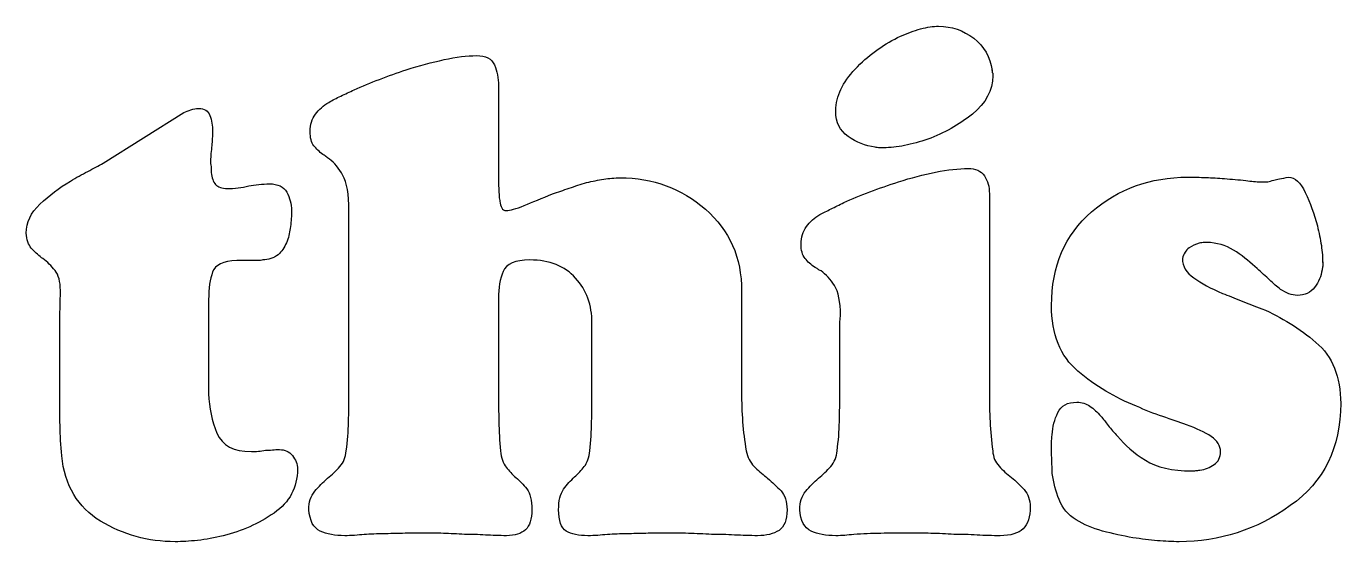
# Model space of a CAD drawing. Extents: x 1489 to 1914, y 371 to 1329.
# Drawn here: x 1615.87 to 1655.23, y 958.31 to 973.75 of the extents above; entities that cross this region are included whole.
import ezdxf

# ---------------------------------------------------------------- set-up
doc = ezdxf.new("R2010")
doc.units = 0
doc.layers.add('G0101', color=7, linetype='CONTINUOUS')

msp = doc.modelspace()

# ---------------------------------------------------------------- linework, layer by layer
at = {"layer": 'G0101', "color": 4}
for points in [[(1644.793459, 972.447576), (1644.793459, 972.387576)], [(1644.793459, 972.427576), (1644.793459, 972.447576)], [(1644.813459, 972.347576), (1644.813459, 972.307576), (1644.813459, 972.267576)], [(1630.013659, 971.967876), (1630.013659, 969.027876), (1630.033659, 968.647876)], [(1618.17396, 969.647976), (1620.593959, 971.167976)], [(1640.113459, 971.187576), (1640.113459, 971.237576), (1640.113459, 971.307576)], [(1641.553459, 970.107576), (1641.423459, 970.107576)], [(1621.393959, 969.727976), (1621.393959, 969.636976)], [(1621.413959, 969.547976), (1621.413959, 969.457976), (1621.413959, 969.366976)], [(1652.833759, 969.087776), (1652.963759, 969.087776), (1653.053759, 969.087776)], [(1644.713459, 968.727576), (1644.713459, 962.795576)], [(1623.813959, 968.227976), (1623.813959, 968.197976), (1623.813959, 968.167976)], [(1625.533659, 962.787876), (1625.533659, 968.227876)], [(1651.333759, 967.267776), (1651.163759, 967.267776)], [(1622.813959, 966.727976), (1622.673959, 966.727976), (1622.173959, 966.727976)], [(1654.693759, 966.687776), (1654.693759, 966.557776)], [(1654.693759, 966.667776), (1654.693759, 966.687776)], [(1616.87396, 962.699976), (1616.87396, 965.035976), (1616.89396, 965.834976)], [(1621.333959, 965.551976), (1621.333959, 963.059976), (1621.333959, 962.890976), (1621.333959, 962.741976)], [(1630.013659, 965.604876), (1630.013659, 965.243876), (1630.013659, 962.796876)], [(1637.293659, 965.807876), (1637.293659, 962.787876)], [(1632.813659, 962.776876), (1632.813659, 964.862876)], [(1640.233459, 962.795576), (1640.233459, 964.880576), (1640.253459, 965.080576)], [(1625.533659, 962.767876), (1625.533659, 962.787876)], [(1640.233459, 962.775576), (1640.233459, 962.795576)], [(1616.87396, 962.679976), (1616.87396, 962.699976)], [(1646.573759, 961.067776), (1646.573759, 961.277776)]]:
    msp.add_lwpolyline(points, dxfattribs=at)
for points in [[(1640.763459, 972.537576), (1641.156459, 972.930576), (1641.586459, 973.234576), (1642.053459, 973.447576)], [(1642.053459, 973.447576), (1642.253459, 973.540576), (1642.453459, 973.614576), (1642.653459, 973.667576)], [(1642.653459, 973.667576), (1642.853459, 973.720576), (1643.033459, 973.747576), (1643.193459, 973.747576)], [(1643.193459, 973.747576), (1643.580459, 973.747576), (1643.930459, 973.627576), (1644.243459, 973.387576)], [(1644.243459, 973.387576), (1644.556459, 973.147576), (1644.740459, 972.827576), (1644.793459, 972.427576)], [(1627.253659, 972.447876), (1627.639659, 972.567876), (1628.016659, 972.667876), (1628.383659, 972.747876)], [(1628.383659, 972.747876), (1628.750659, 972.827876), (1629.073659, 972.867876), (1629.353659, 972.867876)], [(1629.353659, 972.867876), (1629.633659, 972.867876), (1629.813659, 972.773876), (1629.893659, 972.587876)], [(1629.893659, 972.587876), (1629.973659, 972.400876), (1630.013659, 972.193876), (1630.013659, 971.967876)], [(1626.453659, 972.157876), (1626.720659, 972.257876), (1626.986659, 972.353876), (1627.253659, 972.447876)], [(1640.113459, 971.307576), (1640.153459, 971.734576), (1640.370459, 972.144576), (1640.763459, 972.537576)], [(1644.813459, 972.267576), (1644.813459, 971.827576), (1644.609459, 971.444576), (1644.203459, 971.117576)], [(1644.793459, 972.387576), (1644.793459, 972.374576), (1644.799459, 972.360576), (1644.813459, 972.347576)], [(1625.293659, 971.657876), (1625.426659, 971.717876), (1625.560659, 971.780876), (1625.693659, 971.847876)], [(1625.693659, 971.847876), (1625.933659, 971.954876), (1626.186659, 972.057876), (1626.453659, 972.157876)], [(1624.533659, 971.112876), (1624.639659, 971.254876), (1624.773659, 971.372876), (1624.933659, 971.467876)], [(1624.933659, 971.467876), (1625.040659, 971.534876), (1625.159659, 971.597876), (1625.293659, 971.657876)], [(1620.593959, 971.167976), (1620.660959, 971.193976), (1620.729959, 971.220976), (1620.803959, 971.247976)], [(1620.803959, 971.247976), (1620.876959, 971.273976), (1620.953959, 971.287976), (1621.033959, 971.287976)], [(1621.033959, 971.287976), (1621.206959, 971.287976), (1621.320959, 971.216976), (1621.373959, 971.074976)], [(1621.373959, 971.074976), (1621.426959, 970.932976), (1621.453959, 970.774976), (1621.453959, 970.598976)], [(1624.373659, 970.596876), (1624.373659, 970.799876), (1624.426659, 970.971876), (1624.533659, 971.112876)], [(1640.483459, 970.447576), (1640.236459, 970.620576), (1640.113459, 970.867576), (1640.113459, 971.187576)], [(1644.203459, 971.117576), (1643.796459, 970.790576), (1643.353459, 970.540576), (1642.873459, 970.367576)], [(1621.443959, 970.385976), (1621.436959, 970.311976), (1621.433959, 970.240976), (1621.433959, 970.172976)], [(1621.453959, 970.598976), (1621.453959, 970.531976), (1621.450959, 970.459976), (1621.443959, 970.385976)], [(1624.483659, 970.170876), (1624.409659, 970.265876), (1624.373659, 970.407876), (1624.373659, 970.596876)], [(1641.293459, 970.127576), (1641.000459, 970.167576), (1640.730459, 970.274576), (1640.483459, 970.447576)], [(1642.873459, 970.367576), (1642.633459, 970.287576), (1642.399459, 970.224576), (1642.173459, 970.177576)], [(1621.403959, 969.939976), (1621.396959, 969.865976), (1621.393959, 969.794976), (1621.393959, 969.727976)], [(1621.433959, 970.172976), (1621.420959, 970.091976), (1621.410959, 970.013976), (1621.403959, 969.939976)], [(1624.753659, 969.908876), (1624.646659, 969.988876), (1624.556659, 970.076876), (1624.483659, 970.170876)], [(1624.843659, 969.847876), (1624.810659, 969.873876), (1624.780659, 969.894876), (1624.753659, 969.908876)], [(1624.953659, 969.766876), (1624.913659, 969.793876), (1624.876659, 969.820876), (1624.843659, 969.847876)], [(1641.423459, 970.107576), (1641.376459, 970.107576), (1641.333459, 970.114576), (1641.293459, 970.127576)], [(1642.173459, 970.177576), (1641.946459, 970.130576), (1641.740459, 970.107576), (1641.553459, 970.107576)], [(1617.71396, 969.397976), (1617.88696, 969.484976), (1618.04096, 969.567976), (1618.17396, 969.647976)], [(1621.393959, 969.636976), (1621.393959, 969.603976), (1621.400959, 969.573976), (1621.413959, 969.547976)], [(1625.353659, 969.280876), (1625.233659, 969.495876), (1625.099659, 969.658876), (1624.953659, 969.766876)], [(1643.103459, 969.377576), (1643.470459, 969.450576), (1643.793459, 969.487576), (1644.073459, 969.487576)], [(1644.073459, 969.487576), (1644.299459, 969.487576), (1644.463459, 969.414576), (1644.563459, 969.267576)], [(1616.28396, 968.419976), (1616.55696, 968.678976), (1616.86096, 968.908976), (1617.19396, 969.108976)], [(1617.19396, 969.108976), (1617.36696, 969.214976), (1617.54096, 969.310976), (1617.71396, 969.397976)], [(1621.413959, 969.366976), (1621.426959, 969.207976), (1621.470959, 969.087976), (1621.543959, 969.007976)], [(1625.533659, 968.227876), (1625.533659, 968.713876), (1625.473659, 969.064876), (1625.353659, 969.280876)], [(1632.133659, 968.897876), (1632.306659, 968.957876), (1632.480659, 969.014876), (1632.653659, 969.067876)], [(1632.653659, 969.067876), (1632.826659, 969.107876), (1632.996659, 969.140876), (1633.163659, 969.167876)], [(1633.163659, 969.167876), (1633.330659, 969.193876), (1633.493659, 969.207876), (1633.653659, 969.207876)], [(1633.653659, 969.207876), (1634.639659, 969.207876), (1635.493659, 968.893876), (1636.213659, 968.267876)], [(1641.133459, 968.787576), (1641.413459, 968.894576), (1641.700459, 968.994576), (1641.993459, 969.087576)], [(1641.993459, 969.087576), (1642.366459, 969.207576), (1642.736459, 969.303576), (1643.103459, 969.377576)], [(1644.563459, 969.267576), (1644.663459, 969.120576), (1644.713459, 968.940576), (1644.713459, 968.727576)], [(1647.773759, 968.187776), (1648.573759, 968.880776), (1649.533759, 969.227776), (1650.653759, 969.227776)], [(1650.653759, 969.227776), (1650.839759, 969.227776), (1651.023759, 969.224776), (1651.203759, 969.217776)], [(1651.203759, 969.217776), (1651.383759, 969.210776), (1651.566759, 969.200776), (1651.753759, 969.187776)], [(1651.753759, 969.187776), (1651.860759, 969.173776), (1651.966759, 969.164776), (1652.073759, 969.157776)], [(1652.073759, 969.157776), (1652.179759, 969.150776), (1652.286759, 969.140776), (1652.393759, 969.127776)], [(1652.393759, 969.127776), (1652.473759, 969.113776), (1652.549759, 969.104776), (1652.623759, 969.097776)], [(1652.623759, 969.097776), (1652.696759, 969.090776), (1652.766759, 969.087776), (1652.833759, 969.087776)], [(1653.053759, 969.087776), (1653.093759, 969.100776), (1653.153759, 969.117776), (1653.233759, 969.137776)], [(1653.233759, 969.137776), (1653.313759, 969.157776), (1653.460759, 969.187776), (1653.673759, 969.227776)], [(1653.673759, 969.227776), (1653.860759, 969.227776), (1654.026759, 969.073776), (1654.173759, 968.767776)], [(1621.543959, 969.007976), (1621.616959, 968.927976), (1621.733959, 968.886976), (1621.893959, 968.886976)], [(1621.893959, 968.886976), (1621.999959, 968.886976), (1622.106959, 968.893976), (1622.213959, 968.907976)], [(1622.213959, 968.907976), (1622.320959, 968.920976), (1622.426959, 968.940976), (1622.533959, 968.967976)], [(1622.533959, 968.967976), (1622.626959, 968.980976), (1622.726959, 968.993976), (1622.833959, 969.007976)], [(1622.833959, 969.007976), (1622.940959, 969.020976), (1623.046959, 969.027976), (1623.153959, 969.027976)], [(1623.153959, 969.027976), (1623.406959, 969.027976), (1623.580959, 968.943976), (1623.673959, 968.777976)], [(1623.673959, 968.777976), (1623.766959, 968.610976), (1623.813959, 968.427976), (1623.813959, 968.227976)], [(1630.033659, 968.647876), (1630.033659, 968.620876), (1630.036659, 968.593876), (1630.043659, 968.567876)], [(1630.783659, 968.377876), (1631.030659, 968.477876), (1631.313659, 968.593876), (1631.633659, 968.727876)], [(1631.633659, 968.727876), (1631.793659, 968.780876), (1631.960659, 968.837876), (1632.133659, 968.897876)], [(1640.353459, 968.467576), (1640.593459, 968.573576), (1640.853459, 968.680576), (1641.133459, 968.787576)], [(1654.173759, 968.767776), (1654.319759, 968.460776), (1654.440759, 968.127776), (1654.533759, 967.767776)], [(1615.87396, 967.551976), (1615.87396, 967.870976), (1616.01096, 968.159976), (1616.28396, 968.419976)], [(1630.043659, 968.567876), (1630.050659, 968.540876), (1630.053659, 968.520876), (1630.053659, 968.507876)], [(1630.053659, 968.507876), (1630.066659, 968.427876), (1630.086659, 968.360876), (1630.113659, 968.307876)], [(1630.113659, 968.307876), (1630.139659, 968.253876), (1630.186659, 968.227876), (1630.253659, 968.227876)], [(1630.253659, 968.227876), (1630.360659, 968.227876), (1630.536659, 968.277876), (1630.783659, 968.377876)], [(1636.213659, 968.267876), (1636.933659, 967.640876), (1637.293659, 966.820876), (1637.293659, 965.807876)], [(1639.633459, 968.107576), (1639.740459, 968.160576), (1639.853459, 968.217576), (1639.973459, 968.277576)], [(1639.973459, 968.277576), (1640.093459, 968.337576), (1640.220459, 968.400576), (1640.353459, 968.467576)], [(1623.803959, 967.930976), (1623.796959, 967.851976), (1623.786959, 967.772976), (1623.773959, 967.693976)], [(1623.813959, 968.167976), (1623.813959, 968.088976), (1623.810959, 968.009976), (1623.803959, 967.930976)], [(1639.233459, 967.746576), (1639.339459, 967.893576), (1639.473459, 968.013576), (1639.633459, 968.107576)], [(1646.573759, 965.387776), (1646.573759, 966.560776), (1646.973759, 967.494776), (1647.773759, 968.187776)], [(1616.02396, 967.101976), (1615.93696, 967.201976), (1615.88796, 967.351976), (1615.87396, 967.551976)], [(1623.773959, 967.693976), (1623.760959, 967.549976), (1623.723959, 967.404976), (1623.663959, 967.259976)], [(1639.073459, 967.225576), (1639.073459, 967.426576), (1639.126459, 967.599576), (1639.233459, 967.746576)], [(1654.533759, 967.767776), (1654.586759, 967.567776), (1654.626759, 967.370776), (1654.653759, 967.177776)], [(1616.33396, 966.812976), (1616.21396, 966.905976), (1616.11096, 967.001976), (1616.02396, 967.101976)], [(1623.663959, 967.259976), (1623.603959, 967.115976), (1623.519959, 966.996976), (1623.413959, 966.904976)], [(1639.193459, 966.794576), (1639.113459, 966.894576), (1639.073459, 967.038576), (1639.073459, 967.225576)], [(1650.693759, 967.107776), (1650.599759, 967.040776), (1650.533759, 966.934776), (1650.493759, 966.787776)], [(1650.993759, 967.247776), (1650.886759, 967.220776), (1650.786759, 967.173776), (1650.693759, 967.107776)], [(1651.163759, 967.267776), (1651.103759, 967.267776), (1651.046759, 967.260776), (1650.993759, 967.247776)], [(1652.113759, 966.987776), (1651.886759, 967.147776), (1651.626759, 967.240776), (1651.333759, 967.267776)], [(1654.653759, 967.177776), (1654.679759, 966.983776), (1654.693759, 966.813776), (1654.693759, 966.667776)], [(1616.37396, 966.792976), (1616.36096, 966.792976), (1616.34696, 966.798976), (1616.33396, 966.812976)], [(1616.73396, 966.432976), (1616.62696, 966.565976), (1616.50696, 966.685976), (1616.37396, 966.792976)], [(1622.173959, 966.727976), (1621.773959, 966.713976), (1621.533959, 966.600976), (1621.453959, 966.387976)], [(1622.953959, 966.746976), (1622.913959, 966.733976), (1622.866959, 966.727976), (1622.813959, 966.727976)], [(1623.193959, 966.786976), (1623.113959, 966.760976), (1623.033959, 966.746976), (1622.953959, 966.746976)], [(1623.413959, 966.904976), (1623.346959, 966.852976), (1623.273959, 966.812976), (1623.193959, 966.786976)], [(1630.953659, 966.747876), (1630.513659, 966.747876), (1630.246659, 966.633876), (1630.153659, 966.406876)], [(1632.323659, 966.205876), (1631.996659, 966.566876), (1631.540659, 966.747876), (1630.953659, 966.747876)], [(1639.493459, 966.524576), (1639.373459, 966.604576), (1639.273459, 966.694576), (1639.193459, 966.794576)], [(1650.493759, 966.787776), (1650.493759, 966.560776), (1650.606759, 966.367776), (1650.833759, 966.207776)], [(1652.733759, 966.487776), (1652.546759, 966.660776), (1652.339759, 966.827776), (1652.113759, 966.987776)], [(1616.89396, 965.834976), (1616.89396, 966.099976), (1616.84096, 966.299976), (1616.73396, 966.432976)], [(1621.453959, 966.387976), (1621.373959, 966.175976), (1621.333959, 965.896976), (1621.333959, 965.551976)], [(1630.153659, 966.406876), (1630.060659, 966.178876), (1630.013659, 965.911876), (1630.013659, 965.604876)], [(1639.573459, 966.473576), (1639.546459, 966.493576), (1639.520459, 966.510576), (1639.493459, 966.524576)], [(1639.673459, 966.424576), (1639.633459, 966.436576), (1639.600459, 966.453576), (1639.573459, 966.473576)], [(1640.073459, 965.983576), (1639.953459, 966.169576), (1639.819459, 966.317576), (1639.673459, 966.424576)], [(1653.103759, 966.147776), (1652.989759, 966.253776), (1652.866759, 966.367776), (1652.733759, 966.487776)], [(1654.673759, 966.447776), (1654.646759, 966.260776), (1654.573759, 966.087776), (1654.453759, 965.927776)], [(1654.693759, 966.557776), (1654.693759, 966.523776), (1654.686759, 966.487776), (1654.673759, 966.447776)], [(1632.813659, 964.862876), (1632.813659, 965.396876), (1632.650659, 965.844876), (1632.323659, 966.205876)], [(1640.253459, 965.080576), (1640.253459, 965.495576), (1640.193459, 965.795576), (1640.073459, 965.983576)], [(1650.833759, 966.207776), (1651.060759, 966.047776), (1651.346759, 965.894776), (1651.693759, 965.747776)], [(1653.433759, 965.867776), (1653.326759, 965.947776), (1653.216759, 966.040776), (1653.103759, 966.147776)], [(1654.453759, 965.927776), (1654.333759, 965.767776), (1654.159759, 965.687776), (1653.933759, 965.687776)], [(1651.693759, 965.747776), (1651.866759, 965.680776), (1652.053759, 965.607776), (1652.253759, 965.527776)], [(1652.253759, 965.527776), (1652.453759, 965.447776), (1652.659759, 965.367776), (1652.873759, 965.287776)], [(1653.683759, 965.737776), (1653.596759, 965.770776), (1653.513759, 965.813776), (1653.433759, 965.867776)], [(1653.933759, 965.687776), (1653.853759, 965.687776), (1653.770759, 965.704776), (1653.683759, 965.737776)], [(1647.363759, 963.417776), (1646.836759, 963.863776), (1646.573759, 964.520776), (1646.573759, 965.387776)], [(1652.873759, 965.287776), (1653.460759, 965.034776), (1654.000759, 964.697776), (1654.493759, 964.277776)], [(1654.493759, 964.277776), (1654.986759, 963.857776), (1655.233759, 963.247776), (1655.233759, 962.447776)], [(1649.113759, 962.367776), (1648.473759, 962.620776), (1647.889759, 962.970776), (1647.363759, 963.417776)], [(1621.333959, 962.741976), (1621.346959, 962.315976), (1621.430959, 961.920976), (1621.583959, 961.555976)], [(1625.523659, 961.897876), (1625.530659, 962.183876), (1625.533659, 962.474876), (1625.533659, 962.767876)], [(1630.013659, 962.796876), (1630.013659, 962.489876), (1630.016659, 962.191876), (1630.023659, 961.904876)], [(1632.803659, 961.904876), (1632.810659, 962.191876), (1632.813659, 962.482876), (1632.813659, 962.776876)], [(1637.293659, 962.787876), (1637.293659, 962.480876), (1637.303659, 962.183876), (1637.323659, 961.897876)], [(1640.223459, 961.903576), (1640.230459, 962.190576), (1640.233459, 962.481576), (1640.233459, 962.775576)], [(1644.713459, 962.795576), (1644.713459, 962.487576), (1644.720459, 962.190576), (1644.733459, 961.903576)], [(1616.88396, 961.790976), (1616.87696, 962.090976), (1616.87396, 962.386976), (1616.87396, 962.679976)], [(1646.763759, 962.177776), (1646.863759, 962.383776), (1647.053759, 962.487776), (1647.333759, 962.487776)], [(1647.333759, 962.487776), (1647.480759, 962.487776), (1647.610759, 962.447776), (1647.723759, 962.367776)], [(1647.723759, 962.367776), (1647.836759, 962.287776), (1647.946759, 962.187776), (1648.053759, 962.067776)], [(1649.903759, 962.057776), (1649.643759, 962.144776), (1649.380759, 962.247776), (1649.113759, 962.367776)], [(1655.233759, 962.447776), (1655.233759, 961.127776), (1654.730759, 960.107776), (1653.723759, 959.387776)], [(1646.593759, 961.507776), (1646.606759, 961.747776), (1646.663759, 961.970776), (1646.763759, 962.177776)], [(1648.053759, 962.067776), (1648.119759, 961.987776), (1648.193759, 961.894776), (1648.273759, 961.787776)], [(1650.613759, 961.807776), (1650.400759, 961.887776), (1650.163759, 961.970776), (1649.903759, 962.057776)], [(1616.93396, 960.882976), (1616.90696, 961.188976), (1616.89096, 961.491976), (1616.88396, 961.790976)], [(1625.453659, 961.027876), (1625.493659, 961.320876), (1625.516659, 961.610876), (1625.523659, 961.897876)], [(1630.023659, 961.904876), (1630.030659, 961.616876), (1630.046659, 961.326876), (1630.073659, 961.032876)], [(1632.753659, 961.032876), (1632.780659, 961.326876), (1632.796659, 961.616876), (1632.803659, 961.904876)], [(1637.323659, 961.897876), (1637.343659, 961.610876), (1637.380659, 961.320876), (1637.433659, 961.027876)], [(1640.153459, 961.031576), (1640.193459, 961.325576), (1640.216459, 961.615576), (1640.223459, 961.903576)], [(1644.733459, 961.903576), (1644.746459, 961.615576), (1644.773459, 961.324576), (1644.813459, 961.030576)], [(1648.273759, 961.787776), (1648.353759, 961.680776), (1648.446759, 961.573776), (1648.553759, 961.467776)], [(1651.353759, 961.457776), (1651.166759, 961.583776), (1650.920759, 961.700776), (1650.613759, 961.807776)], [(1621.583959, 961.555976), (1621.736959, 961.189976), (1622.080959, 961.007976), (1622.613959, 961.007976)], [(1646.573759, 961.277776), (1646.573759, 961.350776), (1646.579759, 961.427776), (1646.593759, 961.507776)], [(1648.553759, 961.467776), (1648.766759, 961.200776), (1649.043759, 960.960776), (1649.383759, 960.747776)], [(1651.633759, 961.007776), (1651.633759, 961.180776), (1651.540759, 961.330776), (1651.353759, 961.457776)], [(1618.09396, 958.926976), (1617.41396, 959.338976), (1617.02696, 959.990976), (1616.93396, 960.882976)], [(1622.613959, 961.007976), (1622.680959, 961.007976), (1622.749959, 961.010976), (1622.823959, 961.017976)], [(1622.823959, 961.017976), (1622.896959, 961.023976), (1622.966959, 961.033976), (1623.033959, 961.047976)], [(1623.033959, 961.047976), (1623.100959, 961.047976), (1623.170959, 961.050976), (1623.243959, 961.057976)], [(1623.243959, 961.057976), (1623.316959, 961.063976), (1623.386959, 961.067976), (1623.453959, 961.067976)], [(1623.453959, 961.067976), (1623.613959, 961.067976), (1623.743959, 961.007976), (1623.843959, 960.887976)], [(1623.843959, 960.887976), (1623.943959, 960.767976), (1623.993959, 960.633976), (1623.993959, 960.487976)], [(1625.263659, 960.557876), (1625.376659, 960.683876), (1625.440659, 960.840876), (1625.453659, 961.027876)], [(1630.073659, 961.032876), (1630.099659, 960.817876), (1630.156659, 960.654876), (1630.243659, 960.540876)], [(1632.583659, 960.560876), (1632.670659, 960.674876), (1632.726659, 960.831876), (1632.753659, 961.032876)], [(1637.433659, 961.027876), (1637.473659, 960.840876), (1637.550659, 960.687876), (1637.663659, 960.567876)], [(1639.963459, 960.560576), (1640.076459, 960.687576), (1640.140459, 960.844576), (1640.153459, 961.031576)], [(1644.813459, 961.030576), (1644.826459, 960.843576), (1644.890459, 960.690576), (1645.003459, 960.570576)], [(1646.583759, 960.727776), (1646.576759, 960.847776), (1646.573759, 960.960776), (1646.573759, 961.067776)], [(1651.443759, 960.617776), (1651.569759, 960.704776), (1651.633759, 960.833776), (1651.633759, 961.007776)], [(1623.993959, 960.487976), (1623.993959, 959.927976), (1623.760959, 959.487976), (1623.293959, 959.167976)], [(1624.893659, 960.207876), (1625.026659, 960.313876), (1625.150659, 960.430876), (1625.263659, 960.557876)], [(1630.243659, 960.540876), (1630.330659, 960.426876), (1630.426659, 960.323876), (1630.533659, 960.229876)], [(1632.293659, 960.249876), (1632.400659, 960.343876), (1632.496659, 960.447876), (1632.583659, 960.560876)], [(1637.663659, 960.567876), (1637.776659, 960.447876), (1637.900659, 960.340876), (1638.033659, 960.247876)], [(1639.593459, 960.209576), (1639.726459, 960.316576), (1639.850459, 960.433576), (1639.963459, 960.560576)], [(1645.003459, 960.570576), (1645.116459, 960.449576), (1645.240459, 960.336576), (1645.373459, 960.229576)], [(1646.593759, 960.347776), (1646.593759, 960.480776), (1646.589759, 960.607776), (1646.583759, 960.727776)], [(1649.383759, 960.747776), (1649.723759, 960.534776), (1650.186759, 960.427776), (1650.773759, 960.427776)], [(1650.773759, 960.427776), (1650.813759, 960.427776), (1650.853759, 960.430776), (1650.893759, 960.437776)], [(1650.893759, 960.437776), (1650.933759, 960.443776), (1650.973759, 960.447776), (1651.013759, 960.447776)], [(1651.013759, 960.447776), (1651.173759, 960.474776), (1651.316759, 960.530776), (1651.443759, 960.617776)], [(1624.513659, 959.817876), (1624.633659, 959.957876), (1624.760659, 960.087876), (1624.893659, 960.207876)], [(1630.533659, 960.229876), (1630.653659, 960.136876), (1630.763659, 960.022876), (1630.863659, 959.889876)], [(1631.963659, 959.878876), (1632.063659, 960.018876), (1632.173659, 960.142876), (1632.293659, 960.249876)], [(1638.033659, 960.247876), (1638.033659, 960.233876), (1638.036659, 960.227876), (1638.043659, 960.227876)], [(1638.043659, 960.227876), (1638.050659, 960.227876), (1638.060659, 960.220876), (1638.073659, 960.207876)], [(1638.073659, 960.207876), (1638.220659, 960.087876), (1638.353659, 959.960876), (1638.473659, 959.827876)], [(1639.213459, 959.819576), (1639.333459, 959.959576), (1639.460459, 960.089576), (1639.593459, 960.209576)], [(1645.373459, 960.229576), (1645.506459, 960.122576), (1645.633459, 960.002576), (1645.753459, 959.868576)], [(1646.803759, 959.567776), (1646.703759, 959.820776), (1646.633759, 960.080776), (1646.593759, 960.347776)], [(1624.333659, 959.267876), (1624.333659, 959.494876), (1624.393659, 959.677876), (1624.513659, 959.817876)], [(1630.863659, 959.889876), (1630.963659, 959.755876), (1631.013659, 959.547876), (1631.013659, 959.267876)], [(1631.813659, 959.267876), (1631.813659, 959.534876), (1631.863659, 959.738876), (1631.963659, 959.878876)], [(1638.473659, 959.827876), (1638.593659, 959.693876), (1638.653659, 959.507876), (1638.653659, 959.267876)], [(1639.033459, 959.267576), (1639.033459, 959.494576), (1639.093459, 959.678576), (1639.213459, 959.819576)], [(1645.753459, 959.868576), (1645.873459, 959.734576), (1645.933459, 959.561576), (1645.933459, 959.347576)], [(1624.673659, 958.627876), (1624.473659, 958.720876), (1624.360659, 958.933876), (1624.333659, 959.267876)], [(1631.013659, 959.267876), (1631.013659, 958.987876), (1630.950659, 958.787876), (1630.823659, 958.667876)], [(1632.043659, 958.627876), (1631.889659, 958.720876), (1631.813659, 958.933876), (1631.813659, 959.267876)], [(1638.653659, 959.267876), (1638.653659, 958.960876), (1638.573659, 958.753876), (1638.413659, 958.647876)], [(1639.373459, 958.627576), (1639.173459, 958.720576), (1639.060459, 958.934576), (1639.033459, 959.267576)], [(1645.933459, 959.347576), (1645.933459, 959.053576), (1645.863459, 958.837576), (1645.723459, 958.697576)], [(1647.313759, 958.967776), (1647.073759, 959.113776), (1646.903759, 959.313776), (1646.803759, 959.567776)], [(1653.723759, 959.387776), (1652.716759, 958.667776), (1651.606759, 958.307776), (1650.393759, 958.307776)], [(1620.333959, 958.307976), (1619.51996, 958.307976), (1618.77396, 958.513976), (1618.09396, 958.926976)], [(1623.293959, 959.167976), (1622.826959, 958.846976), (1622.320959, 958.620976), (1621.773959, 958.487976)], [(1648.103759, 958.627776), (1647.803759, 958.707776), (1647.540759, 958.820776), (1647.313759, 958.967776)], [(1621.773959, 958.487976), (1621.506959, 958.420976), (1621.249959, 958.373976), (1621.003959, 958.346976)], [(1625.413659, 958.487876), (1625.119659, 958.487876), (1624.873659, 958.534876), (1624.673659, 958.627876)], [(1625.703659, 958.497876), (1625.603659, 958.490876), (1625.506659, 958.487876), (1625.413659, 958.487876)], [(1625.993659, 958.527876), (1625.900659, 958.514876), (1625.803659, 958.504876), (1625.703659, 958.497876)], [(1626.283659, 958.537876), (1626.183659, 958.530876), (1626.086659, 958.527876), (1625.993659, 958.527876)], [(1626.573659, 958.547876), (1626.480659, 958.547876), (1626.383659, 958.544876), (1626.283659, 958.537876)], [(1627.143659, 958.557876), (1626.950659, 958.550876), (1626.760659, 958.547876), (1626.573659, 958.547876)], [(1627.733659, 958.567876), (1627.533659, 958.567876), (1627.336659, 958.564876), (1627.143659, 958.557876)], [(1628.363659, 958.557876), (1628.156659, 958.564876), (1627.946659, 958.567876), (1627.733659, 958.567876)], [(1628.993659, 958.527876), (1628.780659, 958.540876), (1628.570659, 958.550876), (1628.363659, 958.557876)], [(1629.623659, 958.507876), (1629.416659, 958.520876), (1629.206659, 958.527876), (1628.993659, 958.527876)], [(1630.253659, 958.487876), (1630.040659, 958.487876), (1629.830659, 958.494876), (1629.623659, 958.507876)], [(1630.823659, 958.667876), (1630.696659, 958.547876), (1630.506659, 958.487876), (1630.253659, 958.487876)], [(1632.693659, 958.487876), (1632.413659, 958.487876), (1632.196659, 958.534876), (1632.043659, 958.627876)], [(1632.983659, 958.497876), (1632.883659, 958.490876), (1632.786659, 958.487876), (1632.693659, 958.487876)], [(1633.273659, 958.527876), (1633.179659, 958.514876), (1633.083659, 958.504876), (1632.983659, 958.497876)], [(1633.563659, 958.537876), (1633.463659, 958.530876), (1633.366659, 958.527876), (1633.273659, 958.527876)], [(1633.853659, 958.547876), (1633.760659, 958.547876), (1633.663659, 958.544876), (1633.563659, 958.537876)], [(1634.423659, 958.557876), (1634.230659, 958.550876), (1634.040659, 958.547876), (1633.853659, 958.547876)], [(1635.013659, 958.567876), (1634.813659, 958.567876), (1634.616659, 958.564876), (1634.423659, 958.557876)], [(1635.703659, 958.557876), (1635.470659, 958.564876), (1635.240659, 958.567876), (1635.013659, 958.567876)], [(1636.393659, 958.527876), (1636.166659, 958.540876), (1635.936659, 958.550876), (1635.703659, 958.557876)], [(1637.083659, 958.507876), (1636.849659, 958.520876), (1636.619659, 958.527876), (1636.393659, 958.527876)], [(1637.773659, 958.487876), (1637.546659, 958.487876), (1637.316659, 958.494876), (1637.083659, 958.507876)], [(1638.413659, 958.647876), (1638.253659, 958.540876), (1638.040659, 958.487876), (1637.773659, 958.487876)], [(1640.113459, 958.487576), (1639.819459, 958.487576), (1639.573459, 958.534576), (1639.373459, 958.627576)], [(1640.383459, 958.497576), (1640.296459, 958.490576), (1640.206459, 958.487576), (1640.113459, 958.487576)], [(1640.653459, 958.527576), (1640.560459, 958.514576), (1640.470459, 958.504576), (1640.383459, 958.497576)], [(1641.463459, 958.557576), (1641.189459, 958.551576), (1640.919459, 958.541576), (1640.653459, 958.527576)], [(1642.273459, 958.567576), (1642.006459, 958.567576), (1641.736459, 958.564576), (1641.463459, 958.557576)], [(1642.963459, 958.557576), (1642.730459, 958.564576), (1642.500459, 958.567576), (1642.273459, 958.567576)], [(1643.653459, 958.527576), (1643.426459, 958.541576), (1643.196459, 958.551576), (1642.963459, 958.557576)], [(1644.343459, 958.507576), (1644.109459, 958.521576), (1643.879459, 958.527576), (1643.653459, 958.527576)], [(1645.033459, 958.487576), (1644.806459, 958.487576), (1644.576459, 958.494576), (1644.343459, 958.507576)], [(1645.723459, 958.697576), (1645.583459, 958.557576), (1645.353459, 958.487576), (1645.033459, 958.487576)], [(1649.013759, 958.427776), (1648.706759, 958.480776), (1648.403759, 958.547776), (1648.103759, 958.627776)], [(1649.743759, 958.337776), (1649.509759, 958.357776), (1649.266759, 958.387776), (1649.013759, 958.427776)], [(1621.003959, 958.346976), (1620.756959, 958.320976), (1620.533959, 958.307976), (1620.333959, 958.307976)], [(1650.393759, 958.307776), (1650.193759, 958.307776), (1649.976759, 958.317776), (1649.743759, 958.337776)]]:
    msp.add_open_spline(points, degree=3, dxfattribs=at)

doc.saveas('drawing.dxf')
